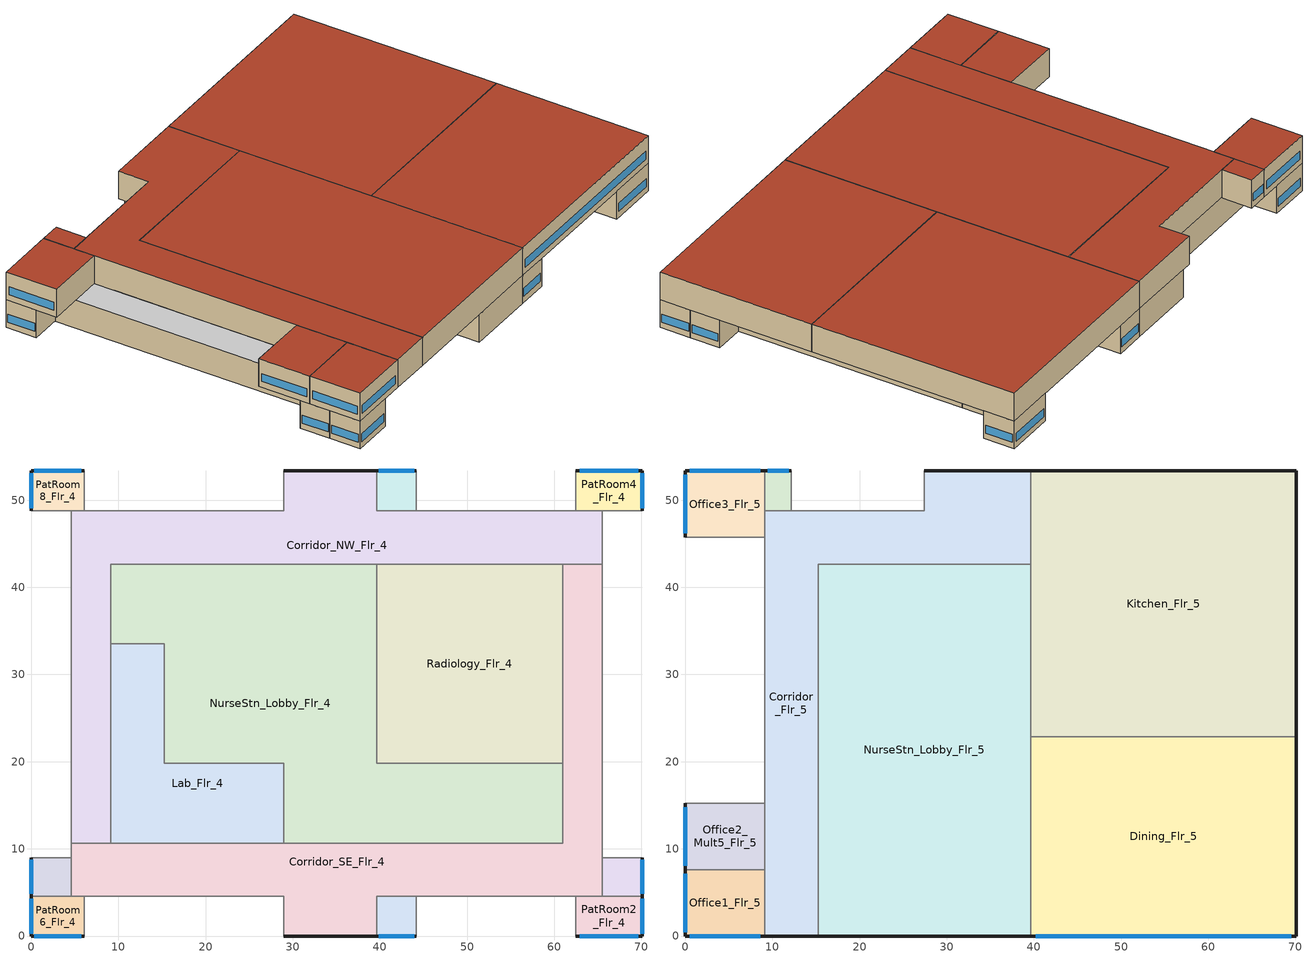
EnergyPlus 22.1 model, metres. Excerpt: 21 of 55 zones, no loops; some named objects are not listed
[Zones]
PatRoom1_Mult10_Flr_4
 floor adiabatic (int_slab_floor): 44.2,4.57 44.2,0 39.62,0 39.62,4.57 z12.8
 wall outside (res_ext_wall_mid): 39.62,0 44.2,0 z12.8:17.07
 wall adiabatic (int_wall): 44.2,0 44.2,4.57 39.62,4.57 39.62,0 z12.8:17.07
 window (ResWindow_U_0.456_SHGC_East_0.249): 39.9,0 43.92,0 z13.72:14.94
 ceiling adiabatic (int_slab_ceiling): 39.62,4.57 39.62,0 44.2,0 44.2,4.57 z17.07
PatRoom2_Flr_4
 floor adiabatic (int_slab_floor): 70.1,4.57 70.1,0 62.48,0 62.48,4.57 z12.8
 wall outside (res_ext_wall_mid): 62.48,0 70.1,0 70.1,4.57 z12.8:17.07
 wall adiabatic (int_wall): 70.1,4.57 62.48,4.57 62.48,0 z12.8:17.07
 window (ResWindow_U_0.248_SHGC_North_0.21): 70.1,0.27 70.1,4.3 z13.72:14.94
 window (ResWindow_U_0.456_SHGC_East_0.249): 62.94,0 69.65,0 z13.72:14.94
 ceiling adiabatic (int_slab_ceiling): 62.48,4.57 62.48,0 70.1,0 70.1,4.57 z17.07
PatRoom3_Mult10_Flr_4
 floor adiabatic (int_slab_floor): 70.1,8.99 70.1,4.57 65.53,4.57 65.53,8.99 z12.8
 wall outside (res_ext_wall_mid): 70.1,4.57 70.1,8.99 z12.8:17.07
 wall adiabatic (int_wall): 70.1,8.99 65.53,8.99 65.53,4.57 70.1,4.57 z12.8:17.07
 window (ResWindow_U_0.248_SHGC_North_0.21): 70.1,4.84 70.1,8.73 z13.72:14.94
 ceiling adiabatic (int_slab_ceiling): 65.53,8.99 65.53,4.57 70.1,4.57 70.1,8.99 z17.07
PatRoom4_Flr_4
 floor adiabatic (int_slab_floor): 70.1,53.34 70.1,48.77 62.48,48.77 62.48,53.34 z12.8
 wall outside (res_ext_wall_mid): 70.1,48.77 70.1,53.34 62.48,53.34 z12.8:17.07
 wall adiabatic (int_wall): 62.48,53.34 62.48,48.77 70.1,48.77 z12.8:17.07
 window (ResWindow_U_0.248_SHGC_West_0.21): 69.65,53.34 62.94,53.34 z13.72:14.94
 window (ResWindow_U_0.248_SHGC_North_0.21): 70.1,49.04 70.1,53.07 z13.72:14.94
 ceiling adiabatic (int_slab_ceiling): 62.48,53.34 62.48,48.77 70.1,48.77 70.1,53.34 z17.07
PatRoom5_Mult10_Flr_4
 floor adiabatic (int_slab_floor): 44.2,53.34 44.2,48.77 39.62,48.77 39.62,53.34 z12.8
 wall outside (res_ext_wall_mid): 44.2,53.34 39.62,53.34 z12.8:17.07
 wall adiabatic (int_wall): 39.62,53.34 39.62,48.77 44.2,48.77 44.2,53.34 z12.8:17.07
 window (ResWindow_U_0.248_SHGC_West_0.21): 43.92,53.34 39.9,53.34 z13.72:14.94
 ceiling adiabatic (int_slab_ceiling): 39.62,53.34 39.62,48.77 44.2,48.77 44.2,53.34 z17.07
Radiology_Flr_4
 floor adiabatic (int_slab_floor): 60.96,42.67 60.96,19.81 39.62,19.81 39.62,42.67 z12.8
 wall to Corridor_NW_Flr_4 (int_wall): 60.96,42.67 39.62,42.67 z12.8:17.07
 wall to Corridor_SE_Flr_4 (int_wall): 60.96,19.81 60.96,42.67 z12.8:17.07
 wall to NurseStn_Lobby_Flr_4 (int_wall): 39.62,42.67 39.62,19.81 60.96,19.81 z12.8:17.07
 ceiling adiabatic (int_slab_ceiling): 39.62,42.67 39.62,19.81 60.96,19.81 60.96,42.67 z17.07
PatRoom6_Flr_4
 floor adiabatic (int_slab_floor): 6.1,4.57 6.1,0 0,0 0,4.57 z12.8
 wall outside (res_ext_wall_mid): 0,4.57 0,0 6.1,0 z12.8:17.07
 wall adiabatic (int_wall): 6.1,0 6.1,4.57 0,4.57 z12.8:17.07
 window (ResWindow_U_0.456_SHGC_East_0.249): 0.37,0 5.73,0 z13.72:14.94
 window (ResWindow_U_0.248_SHGC_South_0.21): 0,4.3 0,0.27 z13.72:14.94
 ceiling adiabatic (int_slab_ceiling): 0,4.57 0,0 6.1,0 6.1,4.57 z17.07
PatRoom7_Mult10_Flr_4
 floor adiabatic (int_slab_floor): 4.57,8.99 4.57,4.57 0,4.57 0,8.99 z12.8
 wall outside (res_ext_wall_mid): 0,8.99 0,4.57 z12.8:17.07
 wall adiabatic (int_wall): 0,4.57 4.57,4.57 4.57,8.99 0,8.99 z12.8:17.07
 window (ResWindow_U_0.248_SHGC_South_0.21): 0,8.73 0,4.84 z13.72:14.94
 ceiling adiabatic (int_slab_ceiling): 0,8.99 0,4.57 4.57,4.57 4.57,8.99 z17.07
PatRoom8_Flr_4
 floor adiabatic (int_slab_floor): 6.1,53.34 6.1,48.77 0,48.77 0,53.34 z12.8
 wall outside (res_ext_wall_mid): 6.1,53.34 0,53.34 0,48.77 z12.8:17.07
 wall adiabatic (int_wall): 0,48.77 6.1,48.77 6.1,53.34 z12.8:17.07
 window (ResWindow_U_0.248_SHGC_West_0.21): 5.73,53.34 0.37,53.34 z13.72:14.94
 window (ResWindow_U_0.248_SHGC_South_0.21): 0,53.07 0,49.04 z13.72:14.94
 ceiling adiabatic (int_slab_ceiling): 0,53.34 0,48.77 6.1,48.77 6.1,53.34 z17.07
NurseStn_Lobby_Flr_4
 floor adiabatic (int_slab_floor): 9.14,42.67 39.62,42.67 39.62,19.81 60.96,19.81 60.96,10.67 28.96,10.67 28.96,19.81 15.24,19.81 15.24,33.53 9.14,33.53 z12.8
 wall to Corridor_NW_Flr_4 (Air_Wall): 39.62,42.67 9.14,42.67 9.14,33.53 z12.8:17.07
 wall to Corridor_SE_Flr_4 (Air_Wall): 28.96,10.67 60.96,10.67 60.96,19.81 z12.8:17.07
 wall to Lab_Flr_4 (int_wall): 9.14,33.53 15.24,33.53 15.24,19.81 28.96,19.81 28.96,10.67 z12.8:17.07
 ceiling adiabatic (int_slab_ceiling): 9.14,42.67 9.14,33.53 15.24,33.53 15.24,19.81 28.96,19.81 28.96,10.67 60.96,10.67 60.96,19.81 39.62,19.81 39.62,42.67 z17.07
Lab_Flr_4
 floor adiabatic (int_slab_floor): 9.14,33.53 15.24,33.53 15.24,19.81 28.96,19.81 28.96,10.67 9.14,10.67 z12.8
 wall to Corridor_SE_Flr_4 (int_wall): 9.14,10.67 28.96,10.67 z12.8:17.07
 wall to Corridor_NW_Flr_4 (int_wall): 9.14,33.58 9.14,10.67 z12.8:17.07
 ceiling adiabatic (int_slab_ceiling): 9.14,33.53 9.14,10.67 28.96,10.67 28.96,19.81 15.24,19.81 15.24,33.53 z17.07
Corridor_SE_Flr_4
 floor adiabatic (int_slab_floor): 4.57,4.57 4.57,10.67 60.96,10.67 60.96,42.67 65.53,42.67 65.53,4.57 39.62,4.57 39.62,0 28.96,0 28.96,4.57 z12.8
 wall outside (nonres_ext_wall_mid): 28.96,0 39.62,0 z12.8:17.07
 wall adiabatic (int_wall): 39.62,0 39.62,4.57 65.53,4.57 65.53,42.67 / 4.57,10.67 4.57,4.57 28.96,4.57 28.96,0 z12.8:17.07
 wall to Corridor_NW_Flr_4 (Air_Wall): 65.53,42.67 60.96,42.67 / 9.14,10.67 4.57,10.67 z12.8:17.07
 ceiling adiabatic (int_slab_ceiling): 4.57,4.57 28.96,4.57 28.96,0 39.62,0 39.62,4.57 65.53,4.57 65.53,42.67 60.96,42.67 60.96,10.67 4.57,10.67 z17.07
Corridor_NW_Flr_4
 floor adiabatic (int_slab_floor): 4.57,10.67 4.57,48.77 28.96,48.77 28.96,53.34 39.62,53.34 39.62,48.77 65.53,48.77 65.53,42.67 9.14,42.67 9.14,10.67 z12.8
 wall outside (nonres_ext_wall_mid): 39.62,53.34 28.96,53.34 z12.8:17.07
 wall adiabatic (int_wall): 65.53,42.67 65.53,48.77 39.62,48.77 39.62,53.34 / 28.96,53.34 28.96,48.77 4.57,48.77 4.57,10.67 z12.8:17.07
 ceiling adiabatic (int_slab_ceiling): 4.57,10.67 9.14,10.67 9.14,42.67 65.53,42.67 65.53,48.77 39.62,48.77 39.62,53.34 28.96,53.34 28.96,48.77 4.57,48.77 z17.07
Dining_Flr_5
 floor adiabatic (int_slab_floor): 39.62,0 39.62,22.86 70.1,22.86 70.1,0 z17.07
 wall outside (nonres_ext_wall_top): 39.62,0 70.1,0 70.1,22.86 z17.07:21.34
 wall to Kitchen_Flr_5 (int_wall): 70.1,22.86 39.62,22.86 z17.07:21.34
 wall to NurseStn_Lobby_Flr_5 (int_wall): 39.62,22.86 39.62,0 z17.07:21.34
 window (NonresWindow_U_0.456_SHGC_East_0.249): 40.2,0 69.53,0 z17.99:19.21
 roof outside (nonres_roof): 39.62,0 70.1,0 70.1,22.86 39.62,22.86 z21.34
NurseStn_Lobby_Flr_5
 floor adiabatic (int_slab_floor): 15.24,0 15.24,42.67 39.62,42.67 39.62,0 z17.07
 wall outside (nonres_ext_wall_top): 15.24,0 39.62,0 z17.07:21.34
 wall to Corridor_Flr_5 (Air_Wall): 39.62,42.67 15.24,42.67 z17.07:21.34
 wall to Kitchen_Flr_5 (int_wall): 39.62,22.86 39.62,42.67 z17.07:21.34
 wall to Corridor_Flr_5 (int_wall): 15.24,42.67 15.24,0 z17.07:21.34
 roof outside (nonres_roof): 15.24,0 39.62,0 39.62,42.67 15.24,42.67 z21.34
Kitchen_Flr_5
 floor adiabatic (int_slab_floor): 70.1,53.34 70.1,22.86 39.62,22.86 39.62,53.34 z17.07
 wall outside (nonres_ext_wall_top): 70.1,22.86 70.1,53.34 39.62,53.34 z17.07:21.34
 wall to Corridor_Flr_5 (int_wall): 39.62,53.34 39.62,42.67 z17.07:21.34
 roof outside (nonres_roof): 39.62,53.34 39.62,22.86 70.1,22.86 70.1,53.34 z21.34
Office1_Flr_5
 floor adiabatic (int_slab_floor): 9.14,7.62 9.14,0 0,0 0,7.62 z17.07
 wall outside (nonres_ext_wall_top): 0,7.62 0,0 9.14,0 z17.07:21.34
 wall adiabatic (int_wall): 9.14,0 9.14,7.62 0,7.62 z17.07:21.34
 window (NonresWindow_U_0.456_SHGC_East_0.249): 0.55,0 8.6,0 z17.99:19.21
 window (NonresWindow_U_0.248_SHGC_South_0.21): 0,7.16 0,0.46 z17.99:19.21
 roof outside (nonres_roof): 0,7.62 0,0 9.14,0 9.14,7.62 z21.34
Office2_Mult5_Flr_5
 floor adiabatic (int_slab_floor): 9.14,15.24 9.14,7.62 0,7.62 0,15.24 z17.07
 wall outside (nonres_ext_wall_top): 0,15.24 0,7.62 z17.07:21.34
 wall adiabatic (int_wall): 0,7.62 9.14,7.62 9.14,15.24 0,15.24 z17.07:21.34
 window (NonresWindow_U_0.248_SHGC_South_0.21): 0,14.78 0,8.08 z17.99:19.21
 roof outside (nonres_roof): 0,15.24 0,7.62 9.14,7.62 9.14,15.24 z21.34
Office3_Flr_5
 floor adiabatic (int_slab_floor): 9.14,53.34 9.14,45.72 0,45.72 0,53.34 z17.07
 wall outside (nonres_ext_wall_top): 9.14,53.34 0,53.34 0,45.72 z17.07:21.34
 wall adiabatic (int_wall): 0,45.72 9.14,45.72 9.14,53.34 z17.07:21.34
 window (NonresWindow_U_0.248_SHGC_West_0.21): 8.6,53.34 0.55,53.34 z17.99:19.21
 window (NonresWindow_U_0.248_SHGC_South_0.21): 0,52.88 0,46.18 z17.99:19.21
 roof outside (nonres_roof): 0,53.34 0,45.72 9.14,45.72 9.14,53.34 z21.34
Office4_Mult6_Flr_5
 floor adiabatic (int_slab_floor): 12.19,53.34 12.19,48.77 9.14,48.77 9.14,53.34 z17.07
 wall outside (nonres_ext_wall_top): 12.19,53.34 9.14,53.34 z17.07:21.34
 wall adiabatic (int_wall): 9.14,53.34 9.14,48.77 12.19,48.77 12.19,53.34 z17.07:21.34
 window (NonresWindow_U_0.248_SHGC_West_0.21): 11.88,53.34 9.45,53.34 z17.99:19.21
 roof outside (nonres_roof): 9.14,53.34 9.14,48.77 12.19,48.77 12.19,53.34 z21.34
Corridor_Flr_5
 floor adiabatic (int_slab_floor): 9.14,0 9.14,48.77 27.43,48.77 27.43,53.34 39.62,53.34 39.62,42.67 15.24,42.67 15.24,0 z17.07
 wall outside (nonres_ext_wall_top): 39.62,53.34 27.43,53.34 / 9.14,0 15.24,0 z17.07:21.34
 wall adiabatic (int_wall): 27.43,53.34 27.43,48.77 9.14,48.77 9.14,0 z17.07:21.34
 roof outside (nonres_roof): 9.14,0 15.24,0 15.24,42.67 39.62,42.67 39.62,53.34 27.43,53.34 27.43,48.77 9.14,48.77 z21.34
[Building]
Hospital: North Axis {deg}=-90; Terrain=City; Loads Convergence Tolerance Value {W}=0.04; Temperature Convergence Tolerance Value {deltaC}=0.2; Solar Distribution=FullInteriorAndExterior; Maximum Number of Warmup Days=25; Minimum Number of Warmup Days=6
[Site:Location]
Site:Location=Tampa-MacDill.AFB_FL_USA WMO=747880; Latitude {N+ S-}=27.85; Longitude {W- E+}=-82.52; Time Zone Relative to GMT {GMT+/-}=-5; Elevation {m}=8
[SizingPeriod:DesignDay] Day of Month=21; Dry-Bulb Temperature Range Modifier Type=DefaultMultipliers; Humidity Condition Type=Wetbulb; Barometric Pressure {Pa}=101229; Rain {Yes/No}=No; Snow on ground {Yes/No}=No; Daylight Savings Time Indicator=No
Name | Month | Day Type | Maximum Dry-Bulb Temperature {C} | Daily Dry-Bulb Temperature Range {C} | Wetbulb at Maximum Dry-Bulb {C} | Wind Speed {m/s} design conditions vs. traditional 6.71 m/s (15 mph) | Wind Direction {Degrees; N=0, S=180} | Solar Model Indicator | Clearness {0.0 to 1.1} | Wind Speed {m/s} design conditions vs. traditional 3.35 m/s (7mph) | ASHRAE Clear Sky Optical Depth for Beam Irradiance (taub) | ASHRAE Clear Sky Optical Depth for Diffuse Irradiance (taud)
Tampa-MacDill.AFB_FL_USA Ann Htg 99.6% Condns DB | 1 | WinterDesignDay | 4.6 | 0 | 4.6 | 2.5 | 10 | ASHRAEClearSky | 0
Tampa-MacDill.AFB_FL_USA Ann Clg .4% Condns DB=>MWB | 8 | SummerDesignDay | 33.9 | 7.9 | 25.1 |  | 270 | ASHRAETau |  | 3.1 | 0.491 | 2.016
[Site:WaterMainsTemperature]
Calculation Method=Correlation; Annual average outdoor air temperature {C}=21.85; Maximum difference in monthly average outdoor air temperatures {C}=14.3
[Site:GroundTemperature:FCfactorMethod]
January Ground Temperature {C}=24.2; February Ground Temperature {C}=18.9; March Ground Temperature {C}=15.7; April Ground Temperature {C}=13.6; May Ground Temperature {C}=15.5; June Ground Temperature {C}=17.1; July Ground Temperature {C}=21.2; August Ground Temperature {C}=26.9; September Ground Temperature {C}=27.6; October Ground Temperature {C}=27.9; November Ground Temperature {C}=27.4; December Ground Temperature {C}=26.2
[Material:NoMass]
CP02 CARPET PAD: VeryRough, 0.21648, 0.9, 0.7, 0.8
Air_Wall_Material: Rough, 0.207949, 0.9, 0.7
Nonres_Roof_Insulation: MediumSmooth, 4.31889, 0.9, 0.7, 0.7
Nonres_Exterior_Wall_Insulation_mid: MediumSmooth, 0.624472, 0.9, 0.7, 0.7
Nonres_Exterior_Wall_Insulation_top: MediumSmooth, 0.603705, 0.9, 0.7, 0.7
Res_Exterior_Wall_Insulation_mid: MediumSmooth, 0.790218, 0.9, 0.7, 0.7
[Construction]
InteriorFurnishings: Std Wood 6inch
Air_Wall: Air_Wall_Material
int_wall: G01 13mm gypsum board, G01 13mm gypsum board
int_slab_floor: 100mm Normalweight concrete floor, CP02 CARPET PAD
int_slab_ceiling: CP02 CARPET PAD, 100mm Normalweight concrete floor
nonres_roof: F13 Built-up roofing, Nonres_Roof_Insulation, F08 Metal surface
nonres_ext_wall_mid: 200mm Normalweight concrete wall, Nonres_Exterior_Wall_Insulation_mid, G01 13mm gypsum board
nonres_ext_wall_top: 200mm Normalweight concrete wall, Nonres_Exterior_Wall_Insulation_top, G01 13mm gypsum board
res_ext_wall_mid: 200mm Normalweight concrete wall, Res_Exterior_Wall_Insulation_mid, G01 13mm gypsum board
NonresWindow_U_0.248_SHGC_South_0.21: Nonres Window Glazing Layer South
NonresWindow_U_0.456_SHGC_East_0.249: Nonres Window Glazing Layer East
NonresWindow_U_0.248_SHGC_West_0.21: Nonres Window Glazing Layer West
ResWindow_U_0.248_SHGC_South_0.21: Res Window Glazing Layer South
ResWindow_U_0.248_SHGC_North_0.21: Res Window Glazing Layer North
ResWindow_U_0.456_SHGC_East_0.249: Res Window Glazing Layer East
ResWindow_U_0.248_SHGC_West_0.21: Res Window Glazing Layer West
[Material]
Name | Roughness | Thickness {m} | Conductivity {W/m-K} | Density {kg/m3} | Specific Heat {J/kg-K} | Thermal Absorptance | Solar Absorptance | Visible Absorptance | Absorptance:Thermal | Absorptance:Solar | Absorptance:Visible
Std Wood 6inch | MediumSmooth | 0.15 | 0.12 | 540 | 1210 | 0.9 | 0.7 | 0.7
F08 Metal surface | Smooth | 0.0008 | 45.28 | 7824 | 500
F13 Built-up roofing | Rough | 0.0095 | 0.16 | 1120 | 1460 |  |  |  | 0.75 | 0.45
G01 13mm gypsum board | Smooth | 0.0127 | 0.16 | 800 | 1090 |  |  |  | 0.9 | 0.7 | 0.5
200mm Normalweight concrete wall | MediumRough | 0.2032 | 2.31 | 2322 | 832
100mm Normalweight concrete floor | MediumRough | 0.1016 | 2.31 | 2322 | 832
[WindowMaterial:SimpleGlazingSystem]
Name | U-Factor {W/m2-K} | Solar Heat Gain Coefficient | Visible Transmittance
Nonres Window Glazing Layer South; Nonres Window Glazing Layer West; Res Window Glazing Layer South; Res Window Glazing Layer North; Res Window Glazing Layer West | 1.40821 | 0.21 | 0.29
Nonres Window Glazing Layer East; Res Window Glazing Layer East | 2.58929 | 0.249 | 0.2739
[Generator:PVWatts]
PV_module: PVWatts Version=5; DC System Capacity {W}=84493.5; Module Type=Premium; Array Type=FixedOpenRack; System Losses=0.113; Array Geometry Type=TiltAzimuth; Tilt Angle {deg}=0; Azimuth Angle {deg}=180
[ElectricLoadCenter:Generators]
PV_Generator: Generator 1=PV_module; Generator 1 Rated Electric Power Output {W}=84493.5; Generator 1 Availability Schedule=PV_SCH
[ElectricLoadCenter:Inverter:PVWatts]
PV_Inverter: DC to AC Size Ratio=1.2; Inverter Efficiency=0.96
[ElectricLoadCenter:Distribution]
Generator: Generator List=PV_Generator; Generator Operation Scheme Type=Baseload; Electrical Buss Type=DirectCurrentWithInverter; Inverter=PV_Inverter
[Exterior:FuelEquipment] Fuel Use Type=Electricity
Name | Schedule | Design Level {W}
Elevator_Lift_Running | elevator_running_sch | 266250
Elevator_Lift_Standby | elevator_standby_sch | 6400
Elevators_Lights_Fan | ELEV_LIGHT_FAN_SCH_ADD_DF | 421.26
[Zone] Type=1; Ceiling Height {m}=4.2683; Floor Area {m2}=autocalculate; Part of Total Floor Area=YES
Name | Multiplier | Volume {m3}
PatRoom1_Mult10_Flr_4; PatRoom5_Mult10_Flr_4 | 10 | 89.21
PatRoom2_Flr_4; PatRoom4_Flr_4 | 1 | 148.71
PatRoom3_Mult10_Flr_4; PatRoom7_Mult10_Flr_4 | 10 | 86.26
Radiology_Flr_4 | 1 | 2081.82
PatRoom6_Flr_4; PatRoom8_Flr_4 | 1 | 118.96
NurseStn_Lobby_Flr_4 | 1 | 3866.22
Lab_Flr_4 | 1 | 1129.43
Corridor_SE_Flr_4; Corridor_NW_Flr_4 | 1 | 2418.88
Dining_Flr_5 | 1 | 2974.04
NurseStn_Lobby_Flr_5 | 1 | 4441.23
Kitchen_Flr_5 | 1 | 3965.37
Office1_Flr_5 | 1 | 297.5
Office2_Mult5_Flr_5 | 5 | 297.41
Office3_Flr_5 | 1 | 297.41
Office4_Mult6_Flr_5 | 6 | 59.5
Corridor_Flr_5 | 1 | 2141.32
[InternalMass] Construction=InteriorFurnishings
Name | Zone or ZoneList | Surface Area {m2}
PatRoom1_Mult10_Flr_4_InternalMass_1 | PatRoom1_Mult10_Flr_4 | 41.8064
PatRoom2_Flr_4_InternalMass_1 | PatRoom2_Flr_4 | 69.6773
PatRoom3_Mult10_Flr_4_InternalMass_1 | PatRoom3_Mult10_Flr_4 | 40.4165
PatRoom4_Flr_4_InternalMass_1 | PatRoom4_Flr_4 | 69.6773
PatRoom5_Mult10_Flr_4_InternalMass_1 | PatRoom5_Mult10_Flr_4 | 41.8064
Radiology_Flr_4_InternalMass_1 | Radiology_Flr_4 | 975.4819
PatRoom6_Flr_4_InternalMass_1 | PatRoom6_Flr_4 | 55.7418
PatRoom7_Mult10_Flr_4_InternalMass_1 | PatRoom7_Mult10_Flr_4 | 40.4165
PatRoom8_Flr_4_InternalMass_1 | PatRoom8_Flr_4 | 55.7418
NurseStn_Lobby_Flr_4_InternalMass_1 | NurseStn_Lobby_Flr_4 | 1811.61
Lab_Flr_4_InternalMass_1 | Lab_Flr_4 | 529.5473
Corridor_SE_Flr_4_InternalMass_1 | Corridor_SE_Flr_4 | 1133.42
Corridor_NW_Flr_4_InternalMass_1 | Corridor_NW_Flr_4 | 1133.42
Dining_Flr_5_InternalMass_1 | Dining_Flr_5 | 1393.55
NurseStn_Lobby_Flr_5_InternalMass_1 | NurseStn_Lobby_Flr_5 | 2081.03
Kitchen_Flr_5_InternalMass_1 | Kitchen_Flr_5 | 1858.06
Office1_Flr_5_InternalMass_1 | Office1_Flr_5 | 139.3911
Office2_Mult5_Flr_5_InternalMass_1 | Office2_Mult5_Flr_5 | 139.3546
Office3_Flr_5_InternalMass_1 | Office3_Flr_5 | 139.3546
Office4_Mult6_Flr_5_InternalMass_1 | Office4_Mult6_Flr_5 | 27.8709
Corridor_Flr_5_InternalMass_1 | Corridor_Flr_5 | 1003.35
[People] Number of People Calculation Method=People; Fraction Radiant=0.3; Sensible Heat Fraction=AUTOCALCULATE; Activity Level Schedule=ACTIVITY_SCH; Enable ASHRAE 55 Comfort Warnings=No; Mean Radiant Temperature Calculation Type=ZoneAveraged; Work Efficiency Schedule=WORK_EFF_SCH; Clothing Insulation Calculation Method=ClothingInsulationSchedule; Clothing Insulation Schedule=CLOTHING_SCH; Air Velocity Schedule=AIR_VELO_SCH; Thermal Comfort Model 1 Type=FANGER
Name | Zone or ZoneList or Space or SpaceList | Number of People Schedule | Number of People
PatRoom1_Mult10_Flr_4 | PatRoom1_Mult10_Flr_4 | BLDG_OCC_EXTD_SCH | 1.1244
PatRoom2_Flr_4 | PatRoom2_Flr_4 | BLDG_OCC_EXTD_SCH | 1.8744
PatRoom3_Mult10_Flr_4 | PatRoom3_Mult10_Flr_4 | BLDG_OCC_EXTD_SCH | 1.0873
PatRoom4_Flr_4 | PatRoom4_Flr_4 | BLDG_OCC_EXTD_SCH | 1.8744
PatRoom5_Mult10_Flr_4 | PatRoom5_Mult10_Flr_4 | BLDG_OCC_EXTD_SCH | 1.1244
Radiology_Flr_4 | Radiology_Flr_4 | BLDG_OCC_SCH | 26.2404
PatRoom6_Flr_4 | PatRoom6_Flr_4 | BLDG_OCC_EXTD_SCH | 1.4994
PatRoom7_Mult10_Flr_4 | PatRoom7_Mult10_Flr_4 | BLDG_OCC_EXTD_SCH | 1.0873
PatRoom8_Flr_4 | PatRoom8_Flr_4 | BLDG_OCC_EXTD_SCH | 1.4994
NurseStn_Lobby_Flr_4 | NurseStn_Lobby_Flr_4 | BLDG_OCC_EXTD_SCH | 12.9952
Lab_Flr_4 | Lab_Flr_4 | BLDG_OCC_SCH | 14.2446
Corridor_SE_Flr_4 | Corridor_SE_Flr_4 | BLDG_OCC_EXTD_SCH | 6.0978
Corridor_NW_Flr_4 | Corridor_NW_Flr_4 | BLDG_OCC_EXTD_SCH | 6.0978
Dining_Flr_5 | Dining_Flr_5 | BLDG_OCC_EXTD_SCH | 74.9725
NurseStn_Lobby_Flr_5 | NurseStn_Lobby_Flr_5 | BLDG_OCC_SCH | 14.9279
Kitchen_Flr_5 | Kitchen_Flr_5 | BLDG_OCC_EXTD_SCH | 49.9818
Office1_Flr_5 | Office1_Flr_5 | BLDG_OCC_SCH | 5.2498
Office2_Mult5_Flr_5 | Office2_Mult5_Flr_5 | BLDG_OCC_SCH | 5.2483
Office3_Flr_5 | Office3_Flr_5 | BLDG_OCC_SCH | 5.2483
Office4_Mult6_Flr_5 | Office4_Mult6_Flr_5 | BLDG_OCC_SCH | 1.05
Corridor_Flr_5 | Corridor_Flr_5 | BLDG_OCC_EXTD_SCH | 5.3981
[Lights] Design Level Calculation Method=Watts/Area; Return Air Fraction=0; Fraction Radiant=0.7; Fraction Visible=0.2; Fraction Replaceable=1; Return Air Fraction Calculated from Plenum Temperature=No
Name | Zone or ZoneList or Space or SpaceList | Schedule | Watts per Zone Floor Area {W/m2}
PatRoom1_Mult10_Flr_4_Lights | PatRoom1_Mult10_Flr_4 | ltg_sch10_patient_room | 7.976048
PatRoom2_Flr_4_Lights | PatRoom2_Flr_4 | ltg_sch10_patient_room | 7.976048
PatRoom3_Mult10_Flr_4_Lights | PatRoom3_Mult10_Flr_4 | ltg_sch10_patient_room | 7.976048
PatRoom4_Flr_4_Lights | PatRoom4_Flr_4 | ltg_sch10_patient_room | 7.976048
PatRoom5_Mult10_Flr_4_Lights | PatRoom5_Mult10_Flr_4 | ltg_sch10_patient_room | 7.976048
Radiology_Flr_4_Lights | Radiology_Flr_4 | ltg_sch13_radiology | 9.61217
PatRoom6_Flr_4_Lights | PatRoom6_Flr_4 | ltg_sch10_patient_room | 7.976048
PatRoom7_Mult10_Flr_4_Lights | PatRoom7_Mult10_Flr_4 | ltg_sch10_patient_room | 7.976048
PatRoom8_Flr_4_Lights | PatRoom8_Flr_4 | ltg_sch10_patient_room | 7.976048
NurseStn_Lobby_Flr_4_Lights | NurseStn_Lobby_Flr_4 | ltg_sch9_nursestn_lobby2 | 9.284939
Lab_Flr_4_Lights | Lab_Flr_4 | ltg_sch12_lab | 12.3731
Corridor_SE_Flr_4_Lights | Corridor_SE_Flr_4 | ltg_sch4_corridor | 6.11427
Corridor_NW_Flr_4_Lights | Corridor_NW_Flr_4 | ltg_sch4_corridor | 6.11427
Dining_Flr_5_Lights | Dining_Flr_5 | ltg_sch14_dining | 3.68125
NurseStn_Lobby_Flr_5_Lights | NurseStn_Lobby_Flr_5 | ltg_sch9_nursestn_lobby2 | 9.284939
Kitchen_Flr_5_Lights | Kitchen_Flr_5 | ltg_sch15_kitchen | 12.1686
Office1_Flr_5_Lights | Office1_Flr_5 | ltg_sch_office1_flr_5 | 7.20401
Office2_Mult5_Flr_5_Lights | Office2_Mult5_Flr_5 | ltg_sch1_office | 7.46477
Office3_Flr_5_Lights | Office3_Flr_5 | ltg_sch1_office | 7.46477
Office4_Mult6_Flr_5_Lights | Office4_Mult6_Flr_5 | ltg_sch1_office | 7.46477
Corridor_Flr_5_Lights | Corridor_Flr_5 | ltg_sch4_corridor | 6.11427
[ElectricEquipment] Design Level Calculation Method=EquipmentLevel; Fraction Latent=0; Fraction Lost=0
Name | Zone or ZoneList or Space or SpaceList | Schedule | Design Level {W} | Fraction Radiant
PatRoom1_Mult10_Flr_4_MiscPlug_Equip | PatRoom1_Mult10_Flr_4 | BLDG_EQUIP_EXTD_SCH | 449.8365 | 0.5
PatRoom2_Flr_4_MiscPlug_Equip | PatRoom2_Flr_4 | BLDG_EQUIP_EXTD_SCH | 749.7275 | 0.5
PatRoom3_Mult10_Flr_4_MiscPlug_Equip | PatRoom3_Mult10_Flr_4 | BLDG_EQUIP_EXTD_SCH | 434.8813 | 0.5
PatRoom4_Flr_4_MiscPlug_Equip | PatRoom4_Flr_4 | BLDG_EQUIP_EXTD_SCH | 749.7275 | 0.5
PatRoom5_Mult10_Flr_4_MiscPlug_Equip | PatRoom5_Mult10_Flr_4 | BLDG_EQUIP_EXTD_SCH | 449.8365 | 0.5
Radiology_Flr_4_MiscPlug_Equip | Radiology_Flr_4 | BLDG_EQUIP_SCH | 52499.9 | 0.5
PatRoom6_Flr_4_MiscPlug_Equip | PatRoom6_Flr_4 | BLDG_EQUIP_EXTD_SCH | 599.782 | 0.5
PatRoom7_Mult10_Flr_4_MiscPlug_Equip | PatRoom7_Mult10_Flr_4 | BLDG_EQUIP_EXTD_SCH | 434.8813 | 0.5
PatRoom8_Flr_4_MiscPlug_Equip | PatRoom8_Flr_4 | BLDG_EQUIP_EXTD_SCH | 599.782 | 0.5
NurseStn_Lobby_Flr_4_MiscPlug_Equip | NurseStn_Lobby_Flr_4 | BLDG_EQUIP_EXTD_SCH | 10136 | 0.5
Lab_Flr_4_MiscPlug_Equip | Lab_Flr_4 | BLDG_EQUIP_SCH | 11395.9 | 0.5
Dining_Flr_5_MiscPlug_Equip | Dining_Flr_5 | BLDG_EQUIP_EXTD_SCH | 7497.28 | 0.5
NurseStn_Lobby_Flr_5_MiscPlug_Equip | NurseStn_Lobby_Flr_5 | BLDG_EQUIP_SCH | 11643.4 | 0.5
Kitchen_Flr_5_MiscPlug_Equip | Kitchen_Flr_5 | BLDG_EQUIP_EXTD_SCH | 74972.8 | 0.5
Office1_Flr_5_MiscPlug_Equip | Office1_Flr_5 | BLDG_EQUIP_SCH | 749.9243 | 0.5
Office2_Mult5_Flr_5_MiscPlug_Equip | Office2_Mult5_Flr_5 | BLDG_EQUIP_SCH | 749.7275 | 0.5
Office3_Flr_5_MiscPlug_Equip | Office3_Flr_5 | BLDG_EQUIP_SCH | 749.7275 | 0.5
Office4_Mult6_Flr_5_MiscPlug_Equip | Office4_Mult6_Flr_5 | BLDG_EQUIP_SCH | 149.9455 | 0.5
Kitchen_Flr_5_Reach-in-Freezer | Kitchen_Flr_5 | Always_on | 555 | 0.25
Kitchen_Flr_5_Reach-in-Refrigerator | Kitchen_Flr_5 | Always_on | 470 | 0.25
[GasEquipment]
Kitchen_Flr_5_MiscPlugGas_Equip: Zone or ZoneList or Space or SpaceList=Kitchen_Flr_5; Schedule=BLDG_EQUIP_EXTD_SCH; Design Level Calculation Method=EquipmentLevel; Design Level {W}=149946; Fraction Latent=0; Fraction Radiant=0.5; Fraction Lost=0
[Exterior:Lights]
Exterior_Lights: Schedule=Exterior_Lgt_ALWAYS_ON; Design Level {W}=7940.01; Control Option=AstronomicalClock
[Daylighting:Controls] Daylighting Method=SplitFlux; Availability Schedule=DaylightAvailSch; Lighting Control Type=Continuousoff; Minimum Input Power Fraction for Continuous or ContinuousOff Dimming Control=0.2; Minimum Light Output Fraction for Continuous or ContinuousOff Dimming Control=0.2; Number of Stepped Control Steps=3; Probability Lighting will be Reset When Needed in Manual Stepped Control=1; Maximum Allowable Discomfort Glare Index=22
Name | Zone or Space | Glare Calculation Daylighting Reference Point | Glare Calculation Azimuth Angle of View Direction Clockwise from Zone y-Axis {deg} | Daylighting Reference Point 1 | Fraction of Lights Controlled by Reference Point 1 | Illuminance Setpoint at Reference Point 1 {lux} | Daylighting Reference Point 2 | Fraction of Lights Controlled by Reference Point 2 | Illuminance Setpoint at Reference Point 2 {lux}
Office1_Flr_5_DaylCtrl | Office1_Flr_5 | Office1_Flr_5_DaylRefPt1 | 270 | Office1_Flr_5_DaylRefPt1 | 0.56 | 377 | Office1_Flr_5_DaylRefPt2 | 0.21 | 377
Office3_Flr_5_DaylCtrl | Office3_Flr_5 | Office3_Flr_5_DaylRefPt1 | 0 | Office3_Flr_5_DaylRefPt1 | 0.56 | 377 | Office3_Flr_5_DaylRefPt2 | 0.21 | 377
Office4_Mult6_Flr_5_DaylCtrl | Office4_Mult6_Flr_5 | Office4_Mult6_Flr_5_DaylRefPt1 | 0 | Office4_Mult6_Flr_5_DaylRefPt1 | 0.94 | 377
Office2_Mult5_Flr_5_DaylCtrl | Office2_Mult5_Flr_5 | Office2_Mult5_Flr_5_DaylRefPt1 | 0 | Office2_Mult5_Flr_5_DaylRefPt1 | 0.47 | 377
Dining_Flr_5_DaylCtrl | Dining_Flr_5 | Dining_Flr_5_DaylRefPt1 | 0 | Dining_Flr_5_DaylRefPt1 | 0.19 | 215
[ZoneInfiltration:DesignFlowRate] Schedule=INFIL_SCH_PNNL; Design Flow Rate Calculation Method=Flow/ExteriorWallArea; Flow per Exterior Surface Area {m3/s-m2}=0.000256308; Constant Term Coefficient=0; Temperature Term Coefficient=0; Velocity Term Coefficient=0.224; Velocity Squared Term Coefficient=0
Name | Zone or ZoneList
PatRoom1_Mult10_Flr_4_Infiltration | PatRoom1_Mult10_Flr_4
PatRoom2_Flr_4_Infiltration | PatRoom2_Flr_4
PatRoom3_Mult10_Flr_4_Infiltration | PatRoom3_Mult10_Flr_4
PatRoom4_Flr_4_Infiltration | PatRoom4_Flr_4
PatRoom5_Mult10_Flr_4_Infiltration | PatRoom5_Mult10_Flr_4
Radiology_Flr_4_Infiltration | Radiology_Flr_4
PatRoom6_Flr_4_Infiltration | PatRoom6_Flr_4
PatRoom7_Mult10_Flr_4_Infiltration | PatRoom7_Mult10_Flr_4
PatRoom8_Flr_4_Infiltration | PatRoom8_Flr_4
NurseStn_Lobby_Flr_4_Infiltration | NurseStn_Lobby_Flr_4
Lab_Flr_4_Infiltration | Lab_Flr_4
Corridor_SE_Flr_4_Infiltration | Corridor_SE_Flr_4
Corridor_NW_Flr_4_Infiltration | Corridor_NW_Flr_4
Dining_Flr_5_Infiltration | Dining_Flr_5
NurseStn_Lobby_Flr_5_Infiltration | NurseStn_Lobby_Flr_5
Kitchen_Flr_5_Infiltration | Kitchen_Flr_5
Office1_Flr_5_Infiltration | Office1_Flr_5
Office2_Mult5_Flr_5_Infiltration | Office2_Mult5_Flr_5
Office3_Flr_5_Infiltration | Office3_Flr_5
Office4_Mult6_Flr_5_Infiltration | Office4_Mult6_Flr_5
Corridor_Flr_5_Infiltration | Corridor_Flr_5
[EnergyManagementSystem:Sensor]
Name | Output:Variable or Output:Meter | Output:Variable or Output:Meter Index Key
Facility_Int_LTG | InteriorLights:Electricity
SensedCurveInput | Performance Curve Input Variable 1 Value | Tower_Fan_Curve
SensedCurveValue | Performance Curve Output Value | Tower_Fan_Curve
[EnergyManagementSystem:GlobalVariable]
Wired_LTG
HLOAD
BoilerType; CapRated; EtRated; PLRx; Ecx; SkinLossRate
[EnergyManagementSystem:Program]
Transformer_Load_Prog: SET Wired_LTG = Facility_Int_LTG*0.022
PlantPump_EMS_Program: IF ChillerPlantDemandLoad < 1023712.79; SET Chiller2PumpStatus = 0; SET Chiller2Status = 0; SET Chiller2PumpFlow = 0; ELSE; SET Chiller2PumpStatus = 1; SET Chiller2Status = 1; SET Chiller2PumpFlow = Chiller2PumpDesignFlow; ENDIF
ChangTowerFlow: IF Chiller1_Status > 0 && Chiller2_Status == 0 && SensedCurveInput > 0.2; IF (0.5 * SensedCurveInput) > 0.2; SET AirInput = 0.5 * SensedCurveInput; ELSE; SET AirInput = 0.2; ENDIF; SET TowerCurveOutput =  2* (AirInput^3); ELSE; SET TowerCurveOutput = SensedCurveValue; ENDIF
BypassHXStatus_Prg: SET HLOAD = HotWaterDemand /  (143319.7906 * ((1/2.9755) + 1)); SET HLOAD = @Min HLOAD 1; SET HLOAD = CHWR - (HLOAD * 8.33); SET HLOAD = @Max HLOAD 6.7; SET HRC_SPM_Reset = @Min HLOAD 14.44
vav_1_MAX_OA_FRAC: IF vav_1_OA > vav_1_OA_VRP; SET vav_1_MAX_OA_FRAC = NULL; ELSE; IF vav_1_SUPPLY_FLOW > 0; SET vav_1_MAX_OA_FRAC =  4.3268 / vav_1_SUPPLY_FLOW; ELSE; SET vav_1_MAX_OA_FRAC = NULL; ENDIF; ENDIF
vav_2_MAX_OA_FRAC: IF vav_2_OA > vav_2_OA_VRP; SET vav_2_MAX_OA_FRAC = NULL; ELSE; IF vav_2_SUPPLY_FLOW > 0; SET vav_2_MAX_OA_FRAC =  4.4797 / vav_2_SUPPLY_FLOW; ELSE; SET vav_2_MAX_OA_FRAC = NULL; ENDIF; ENDIF
SetBoilerPar: SET CapRated =  1742529.37; SET EtRated =  0.9; SET CapRated = (CapRated *3.412)/1000; SET SkinLossRate = 0.02; SET BoilerType = 1; IF BoilerType  == 1; IF CapRated >10000; SET PLRx = 0.2; ELSEIF CapRated >5000; SET PLRx = 0.25; ELSEIF CapRated >1000; SET PLRx = 0.33; ELSE; SET BoilerType = 2; SET PLRx = 0.2; ENDIF; ELSE; SET PLRx = 0.2; ENDIF; IF BoilerType == 1; SET CurveX = 0.975 + 0.305 * PLRx - 0.527 * (PLRx^2) + 0.249 * (PLRx^3); ELSEIF BoilerType == 2; SET CurveX = 0.907 + 0.320 * PLRx - 0.420 * (PLRx^2) + 0.193 * (PLRx^3); ELSE; SET CurveX = 0.492 + 1.41 * PLRx - 1.529 * (PLRx^2) + 0.628 * (PLRx^3); ENDIF; SET LoadX = CapRated * PLRx; SET Etx = CurveX * EtRated; SET InputEx = LoadX/Etx; SET SkinEx = CapRated * SkinLossRate; SET Ecx = (LoadX + SkinEx)/InputEx
SetBoilerCurve: IF BoilerPLR >= PLRx; IF BoilerType == 1; SET BoilerCurve = 0.975 + 0.305*BoilerPLR - 0.527*(BoilerPLR^2) + 0.249*(BoilerPLR^3); ELSEIF BoilerType == 2; SET BoilerCurve = 0.907 + 0.320*BoilerPLR - 0.420*(BoilerPLR^2) + 0.193*(BoilerPLR^3); ELSE; SET BoilerCurve = 0.492 + 1.41*BoilerPLR - 1.529*(BoilerPLR^2) + 0.628*(BoilerPLR^3); ENDIF; ELSE; IF BoilerPLR == 0; SET BoilerCurve = NULL; ELSE; IF BoilerPLR <0.05; SET BoilerCurve = (0.05/(0.05 + SkinLossRate)) * (Ecx/EtRated); ELSE; SET BoilerCurve = (BoilerPLR/(BoilerPLR + SkinLossRate)) * (Ecx/EtRated); ENDIF; ENDIF; ENDIF
[EnergyManagementSystem:ProgramCallingManager]
Transformer_Load_Prog_Manager: AfterPredictorAfterHVACManagers; Transformer_Load_Prog
PlantPump_EMS_Program Manager: InsideHVACSystemIterationLoop; PlantPump_EMS_Program
ChangeTowerFlow_Manager: InsideHVACSystemIterationLoop; ChangTowerFlow
BypassHXStatus_Manager: AfterPredictorBeforeHVACManagers; BypassHXStatus_Prg
vav_1_MAX_OA_FRAC_Prog_Manager: AfterPredictorAfterHVACManagers; vav_1_MAX_OA_FRAC
vav_2_MAX_OA_FRAC_Prog_Manager: AfterPredictorAfterHVACManagers; vav_2_MAX_OA_FRAC
BoilerParManager: BeginNewEnvironment; SetBoilerPar
BoilerCurveManager: InsideHVACSystemIterationLoop; SetBoilerCurve
[EnergyManagementSystem:OutputVariable]
Wired_LTG: EMS Variable=Wired_LTG; Type of Data in Variable=Summed; Update Frequency=ZoneTimeStep; Units=J
[ElectricLoadCenter:Transformer]
Transformer 1: Availability Schedule=Always_On; Transformer Usage=PowerInFromGrid; Rated Capacity {VA}=500000; Phase=3; Conductor Material=Aluminum; Full Load Temperature Rise {C}=150; Fraction of Eddy Current Losses=0.1; Performance Input Method=NominalEfficiency; Nameplate Efficiency=0.991; Per Unit Load for Nameplate Efficiency=0.35; Reference Temperature for Nameplate Efficiency {C}=75; Consider Transformer Loss for Utility Cost=Yes; Meter 1=Wired_LTG_Electricity; Meter 2=InteriorEquipment:Electricity
[Refrigeration:CompressorRack] Heat Rejection Location=OUTDOORS; Design Condenser Fan Power {W}=1000; Condenser Type=AirCooled
Name | Design Compressor Rack COP {W/W} | Compressor Rack COP Function of Temperature Curve | Condenser Fan Power Function of Temperature Curve | Refrigeration Case Name or WalkIn Name or CaseAndWalkInList
RACK1 | 2.3 | RACK1_RackCOPfTCurve | RACK1_RackCondFanCurve2 | RACK1CaseList
RACK2 | 6.93 | RACK2_RackCOPfTCurve |  | RACK2CaseList
[SetpointManager:Scheduled] Control Variable=Temperature; Schedule=VAV_SAT_SCH
Name | Setpoint Node or NodeList
VAV_ER SAT setpoint | VAV_ER Supply Equipment Outlet Node
VAV_OR SAT setpoint | VAV_OR Supply Equipment Outlet Node
VAV_ICU SAT setpoint | VAV_ICU Supply Equipment Outlet Node
VAV_PATRMS SAT setpoint | VAV_PATRMS Supply Equipment Outlet Node
VAV_LABS SAT setpoint | VAV_LABS Supply Equipment Outlet Node
[EnergyManagementSystem:Actuator]
Name | Actuated Component Unique | Actuated Component Type | Actuated Component Control Type
TowerCurveOutput | Tower_Fan_Curve | Curve | Curve Result
BypassHXStatus | Bypass Heat Exchanger Status | Schedule:Constant | Schedule Value
HRC_SPM_Reset | Heat Recovery Chiller Bypass Loop Setpoint Schedule | Schedule:Constant | Schedule Value
vav_1_MAX_OA_FRAC | VAV_1 Max OA Fraction | Schedule:Constant | Schedule Value
vav_2_MAX_OA_FRAC | VAV_2 Max OA Fraction | Schedule:Constant | Schedule Value
BoilerCurve | HeatSys1 BOILER EFFICIENCY CURVE | Curve | Curve Result
[AvailabilityManager:NightCycle] Applicability Schedule=Always_On; Fan Schedule=HVACOperationSchd; Control Type=CycleOnAny; Thermostat Tolerance {deltaC}=1; Cycling Run Time Control Type=FixedRunTime; Cycling Run Time {s}=1800
VAV_1 Availability Manager; VAV_2 Availability Manager; VAV_ER Availability Manager; VAV_OR Availability Manager; VAV_ICU Availability Manager; VAV_PATRMS Availability Manager; VAV_LABS Availability Manager; CAV_KITCHEN Availability Manager
[Schedule:Compact]
PV_SCH; Exterior_Lgt_ALWAYS_ON; ALWAYS_ON; HVACOperationSchd: Through: 12/31, For: AllDays, Until: 24:00, 1
elevator_running_sch: Through: 12/31, For: SummerDesignDay, Until: 24:00, 0.13681, For: WinterDesignDay, Until: 24:00, 0.02513, For: Weekdays, Until: 01:00, 0.02513, Until: 02:00, 0.02513, Until: 03:00, 0.02513, Until: 04:00, 0.02513, Until: 05:00, 0.02513, Until: 06:00, 0.02513, Until: 07:00, 0.0603, Until: 08:00, 0.13681, Until: 09:00, 0.13681, Until: 10:00, 0.0603, Until: 11:00, 0.0603, Until: 12:00, 0.13681, Until: 13:00, 0.0603, Until: 14:00, 0.0603, Until: 15:00, 0.0603, Until: 16:00, 0.0603, Until: 17:00, 0.13681, Until: 18:00, 0.13681, Until: 19:00, 0.13681, Until: 20:00, 0.0603, Until: 21:00, 0.02513, Until: 22:00, 0.02513, Until: 23:00, 0.02513, Until: 24:00, 0.02513, For: Saturday, Until: 01:00, 0.02513, Until: 02:00, 0.02513, Until: 03:00, 0.02513, Until: 04:00, 0.02513, Until: 05:00, 0.02513, Until: 06:00, 0.02513, Until: 07:00, 0.0603, Until: 08:00, 0.13681, Until: 09:00, 0.13681, Until: 10:00, 0.0603, Until: 11:00, 0.0603, Until: 12:00, 0.13681, Until: 13:00, 0.0603, Until: 14:00, 0.0603, Until: 15:00, 0.0603, Until: 16:00, 0.0603, Until: 17:00, 0.13681, Until: 18:00, 0.13681, Until: 19:00, 0.13681, Until: 20:00, 0.0603, Until: 21:00, 0.02513, Until: 22:00, 0.02513, Until: 23:00, 0.02513, Until: 24:00, 0.02513, For: Sunday Holidays AllOtherDays, Until: 01:00, 0.02513, Until: 02:00, 0.02513, Until: 03:00, 0.02513, Until: 04:00, 0.02513, Until: 05:00, 0.02513, Until: 06:00, 0.02513, Until: 07:00, 0.0603, Until: 08:00, 0.13681, Until: 09:00, 0.13681, Until: 10:00, 0.0603, Until: 11:00, 0.0603, Until: 12:00, 0.13681, Until: 13:00, 0.0603, Until: 14:00, 0.0603, Until: 15:00, 0.0603, Until: 16:00, 0.0603, Until: 17:00, 0.13681, Until: 18:00, 0.13681, Until: 19:00, 0.13681, Until: 20:00, 0.0603, Until: 21:00, 0.02513, Until: 22:00, 0.02513, Until: 23:00, 0.02513, Until: 24:00, 0.02513
elevator_standby_sch: Through: 12/31, For: SummerDesignDay, Until: 24:00, 0.95, For: WinterDesignDay, Until: 24:00, 0.72775, For: Weekdays, Until: 01:00, 0.95, Until: 02:00, 0.95, Until: 03:00, 0.95, Until: 04:00, 0.95, Until: 05:00, 0.95, Until: 06:00, 0.95, Until: 07:00, 0.88, Until: 08:00, 0.72775, Until: 09:00, 0.72775, Until: 10:00, 0.88, Until: 11:00, 0.88, Until: 12:00, 0.72775, Until: 13:00, 0.88, Until: 14:00, 0.88, Until: 15:00, 0.88, Until: 16:00, 0.88, Until: 17:00, 0.72775, Until: 18:00, 0.72775, Until: 19:00, 0.72775, Until: 20:00, 0.88, Until: 21:00, 0.95, Until: 22:00, 0.95, Until: 23:00, 0.95, Until: 24:00, 0.95, For: Saturday, Until: 01:00, 0.95, Until: 02:00, 0.95, Until: 03:00, 0.95, Until: 04:00, 0.95, Until: 05:00, 0.95, Until: 06:00, 0.95, Until: 07:00, 0.88, Until: 08:00, 0.72775, Until: 09:00, 0.72775, Until: 10:00, 0.88, Until: 11:00, 0.88, Until: 12:00, 0.72775, Until: 13:00, 0.88, Until: 14:00, 0.88, Until: 15:00, 0.88, Until: 16:00, 0.88, Until: 17:00, 0.72775, Until: 18:00, 0.72775, Until: 19:00, 0.72775, Until: 20:00, 0.88, Until: 21:00, 0.95, Until: 22:00, 0.95, Until: 23:00, 0.95, Until: 24:00, 0.95, For: Sunday Holidays AllOtherDays, Until: 01:00, 0.95, Until: 02:00, 0.95, Until: 03:00, 0.95, Until: 04:00, 0.95, Until: 05:00, 0.95, Until: 06:00, 0.95, Until: 07:00, 0.88, Until: 08:00, 0.72775, Until: 09:00, 0.72775, Until: 10:00, 0.88, Until: 11:00, 0.88, Until: 12:00, 0.72775, Until: 13:00, 0.88, Until: 14:00, 0.88, Until: 15:00, 0.88, Until: 16:00, 0.88, Until: 17:00, 0.72775, Until: 18:00, 0.72775, Until: 19:00, 0.72775, Until: 20:00, 0.88, Until: 21:00, 0.95, Until: 22:00, 0.95, Until: 23:00, 0.95, Until: 24:00, 0.95
BLDG_OCC_SCH: Through: 12/31, For: Weekdays, Until: 07:00, 0, Until: 08:00, 0.1, Until: 09:00, 0.5, Until: 17:00, 0.8, Until: 18:00, 0.5, Until: 20:00, 0.3, Until: 22:00, 0.2, Until: 24:00, 0, For: SummerDesignDay, Until: 24:00, 1, For: WinterDesignDay, Until: 24:00, 0, For: Saturday, Until: 07:00, 0, Until: 08:00, 0.1, Until: 09:00, 0.3, Until: 17:00, 0.4, Until: 19:00, 0.1, Until: 24:00, 0, For: Sunday Holidays AllOtherDays, Until: 08:00, 0, Until: 16:00, 0.05, Until: 24:00, 0
BLDG_OCC_EXTD_SCH: Through: 12/31, For: Weekdays, Until: 07:00, 0.4, Until: 08:00, 0.5, Until: 09:00, 0.6, Until: 17:00, 0.8, Until: 18:00, 0.6, Until: 20:00, 0.5, Until: 24:00, 0.4, For: SummerDesignDay, Until: 24:00, 1, For: WinterDesignDay, Until: 24:00, 0, For: Saturday, Until: 07:00, 0.4, Until: 08:00, 0.5, Until: 17:00, 0.6, Until: 19:00, 0.5, Until: 24:00, 0.4, For: Sunday Holidays AllOtherDays, Until: 08:00, 0.4, Until: 16:00, 0.6, Until: 24:00, 0.4
BLDG_EQUIP_SCH: Through: 12/31, For: Weekdays, Until: 07:00, 0.349268, Until: 08:00, 0.681801, Until: 16:00, 0.876602, Until: 22:00, 0.584401, Until: 23:00, 0.523902, Until: 24:00, 0.349268, For: SummerDesignDay, Until: 24:00, 1, For: WinterDesignDay, Until: 24:00, 0, For: Saturday, Until: 07:00, 0.349268, Until: 08:00, 0.487001, Until: 18:00, 0.633101, Until: 24:00, 0.349268, For: Sunday Holidays AllOtherDays, Until: 08:00, 0.261951, Until: 16:00, 0.349268, Until: 24:00, 0.261951
BLDG_EQUIP_EXTD_SCH: Through: 12/31, For: Weekdays, Until: 07:00, 0.4, Until: 08:00, 0.7, Until: 16:00, 0.9, Until: 23:00, 0.6, Until: 24:00, 0.4, For: SummerDesignDay, Until: 24:00, 1, For: WinterDesignDay, Until: 24:00, 0, For: Saturday, Until: 07:00, 0.4, Until: 08:00, 0.5, Until: 18:00, 0.65, Until: 24:00, 0.4, For: Sunday Holidays AllOtherDays, Until: 08:00, 0.4, Until: 16:00, 0.6, Until: 24:00, 0.4
ELEV_LIGHT_FAN_SCH_ADD_DF: Through: 12/31, For: SummerDesignDay, Until: 24:00, 1, For: WinterDesignDay, Until: 24:00, 0.2, For: Weekdays, Until: 07:00, 0.2, Until: 08:00, 0.5, Until: 09:00, 1, Until: 10:00, 1, Until: 11:00, 1, Until: 12:00, 1, Until: 13:00, 1, Until: 14:00, 1, Until: 15:00, 1, Until: 16:00, 1, Until: 17:00, 1, Until: 18:00, 1, Until: 19:00, 0.52, Until: 20:00, 0.52, Until: 21:00, 0.52, Until: 22:00, 0.28, Until: 24:00, 0.2, For: Saturday, Until: 07:00, 0.2, Until: 08:00, 0.4, Until: 09:00, 0.46, Until: 10:00, 0.7, Until: 11:00, 0.7, Until: 12:00, 0.7, Until: 13:00, 0.51, Until: 14:00, 0.51, Until: 15:00, 0.51, Until: 16:00, 0.51, Until: 17:00, 0.51, Until: 18:00, 0.25, Until: 24:00, 0.2, For: AllOtherDays, Until: 08:00, 0.2, Until: 16:00, 0.4, Until: 24:00, 0.2
ACTIVITY_SCH: Through: 12/31, For: AllDays, Until: 24:00, 120
WORK_EFF_SCH: Through: 12/31, For: AllDays, Until: 24:00, 0
AIR_VELO_SCH: Through: 12/31, For: AllDays, Until: 24:00, 0.2
CLOTHING_SCH: Through: 04/30, For: AllDays, Until: 24:00, 1, Through: 09/30, For: AllDays, Until: 24:00, 0.5, Through: 12/31, For: AllDays, Until: 24:00, 1
INFIL_SCH_PNNL: Through: 12/31, For: Weekdays SummerDesignDay, Until: 24:00, 0.25, For: Saturday WinterDesignDay, Until: 24:00, 0.25, For: Sunday Holidays AllOtherDays, Until: 24:00, 0.25
VAV_SAT_SCH: Through: 12/31, For: AllDays, Until: 24:00, 12.8
DaylightAvailSch: Through: 12/31, For: SummerDesignDay WinterDesignDay, Until: 24:00, 0, For: AllOtherDays, Until: 24:00, 1
[SCHEDULE:COMPACT]
ltg_sch14_dining: Through: 12/31, For: SummerDesignDay, Until: 24:00, 1, For: WinterDesignDay, Until: 24:00, 0, For: Weekdays, Until: 8:00, 0.325, Until: 16:00, 0.585, Until: 24:00, 0.325, For: Saturday, Until: 8:00, 0.325, Until: 18:00, 0.52, Until: 24:00, 0.325, For: AllOtherDays, Until: 8:00, 0.325, Until: 16:00, 0.455, Until: 24:00, 0.325
ltg_sch10_patient_room: Through: 12/31, For: SummerDesignDay, Until: 24:00, 1, For: WinterDesignDay, Until: 24:00, 0, For: Weekdays, Until: 8:00, 0.45, Until: 16:00, 0.81, Until: 24:00, 0.45, For: Saturday, Until: 8:00, 0.45, Until: 18:00, 0.72, Until: 24:00, 0.45, For: AllOtherDays, Until: 8:00, 0.45, Until: 16:00, 0.63, Until: 24:00, 0.45
ltg_sch4_corridor: Through: 12/31, For: SummerDesignDay, Until: 24:00, 1, For: WinterDesignDay, Until: 24:00, 0, For: Weekdays, Until: 8:00, 0.360831, Until: 16:00, 0.649499, Until: 24:00, 0.360831, For: Saturday, Until: 8:00, 0.360831, Until: 18:00, 0.577335, Until: 24:00, 0.360831, For: AllOtherDays, Until: 8:00, 0.360831, Until: 16:00, 0.505165, Until: 24:00, 0.360831
ltg_sch13_radiology; ltg_sch12_lab: Through: 12/31, For: SummerDesignDay, Until: 24:00, 1, For: WinterDesignDay, Until: 24:00, 0, For: Weekdays, Until: 7:00, 0.09, Until: 8:00, 0.45, Until: 16:00, 0.81, Until: 23:00, 0.27, Until: 24:00, 0.09, For: Saturday, Until: 7:00, 0.09, Until: 8:00, 0.18, Until: 18:00, 0.36, Until: 24:00, 0.09, For: AllOtherDays, Until: 8:00, 0.045, Until: 16:00, 0.09, Until: 24:00, 0.045
ltg_sch15_kitchen: Through: 12/31, For: SummerDesignDay, Until: 24:00, 1, For: WinterDesignDay, Until: 24:00, 0, For: Weekdays, Until: 8:00, 0.35, Until: 16:00, 0.63, Until: 24:00, 0.35, For: Saturday, Until: 8:00, 0.35, Until: 18:00, 0.56, Until: 24:00, 0.35, For: AllOtherDays, Until: 8:00, 0.35, Until: 16:00, 0.49, Until: 24:00, 0.35
ltg_sch_office1_flr_5: Through: 12/31, For: SummerDesignDay, Until: 24:00, 1, For: WinterDesignDay, Until: 24:00, 0, For: Weekdays, Until: 7:00, 0.06531, Until: 8:00, 0.32656, Until: 16:00, 0.58781, Until: 23:00, 0.19594, Until: 24:00, 0.06531, For: Saturday, Until: 7:00, 0.06531, Until: 8:00, 0.13062, Until: 18:00, 0.26125, Until: 24:00, 0.06531, For: AllOtherDays, Until: 8:00, 0.03266, Until: 16:00, 0.06531, Until: 24:00, 0.03266
ltg_sch1_office: Through: 12/31, For: SummerDesignDay, Until: 24:00, 1, For: WinterDesignDay, Until: 24:00, 0, For: Weekdays, Until: 7:00, 0.0625, Until: 8:00, 0.3125, Until: 16:00, 0.5625, Until: 23:00, 0.1875, Until: 24:00, 0.0625, For: Saturday, Until: 7:00, 0.0625, Until: 8:00, 0.125, Until: 18:00, 0.25, Until: 24:00, 0.0625, For: AllOtherDays, Until: 8:00, 0.03125, Until: 16:00, 0.0625, Until: 24:00, 0.03125
ltg_sch9_nursestn_lobby2: Through: 12/31, For: SummerDesignDay, Until: 24:00, 1, For: WinterDesignDay, Until: 24:00, 0, For: Weekdays, Until: 8:00, 0.408, Until: 16:00, 0.7344, Until: 24:00, 0.408, For: Saturday, Until: 8:00, 0.408, Until: 18:00, 0.6528, Until: 24:00, 0.408, For: AllOtherDays, Until: 8:00, 0.408, Until: 16:00, 0.5712, Until: 24:00, 0.408
[Schedule:Constant]
VAV_1 Max OA Fraction; VAV_2 Max OA Fraction: 1
Heat Recovery Chiller Bypass Loop Setpoint Schedule: Temperature, 6.67
Bypass Heat Exchanger Status: Any Number, 1
[Curve:Cubic]
Tower_Fan_Curve: Coefficient1 Constant=0; Coefficient2 x=0; Coefficient3 x**2=0; Coefficient4 x**3=1; Minimum Value of x=0; Maximum Value of x=1
[Curve:Quadratic]
Name | Coefficient1 Constant | Coefficient2 x | Coefficient3 x**2 | Minimum Value of x | Maximum Value of x
RACK1_RackCOPfTCurve | 1.7603 | -0.0377 | 0.0004 | 10 | 35
RACK1_RackCondFanCurve2 | 0 | 0.0286 | 0 | 0 | 35
RACK2_RackCOPfTCurve | 1 | 0 | 0 | 0 | 50
HeatSys1 Boiler Efficiency Curve | 1 | 0 | 0 | 0 | 1
